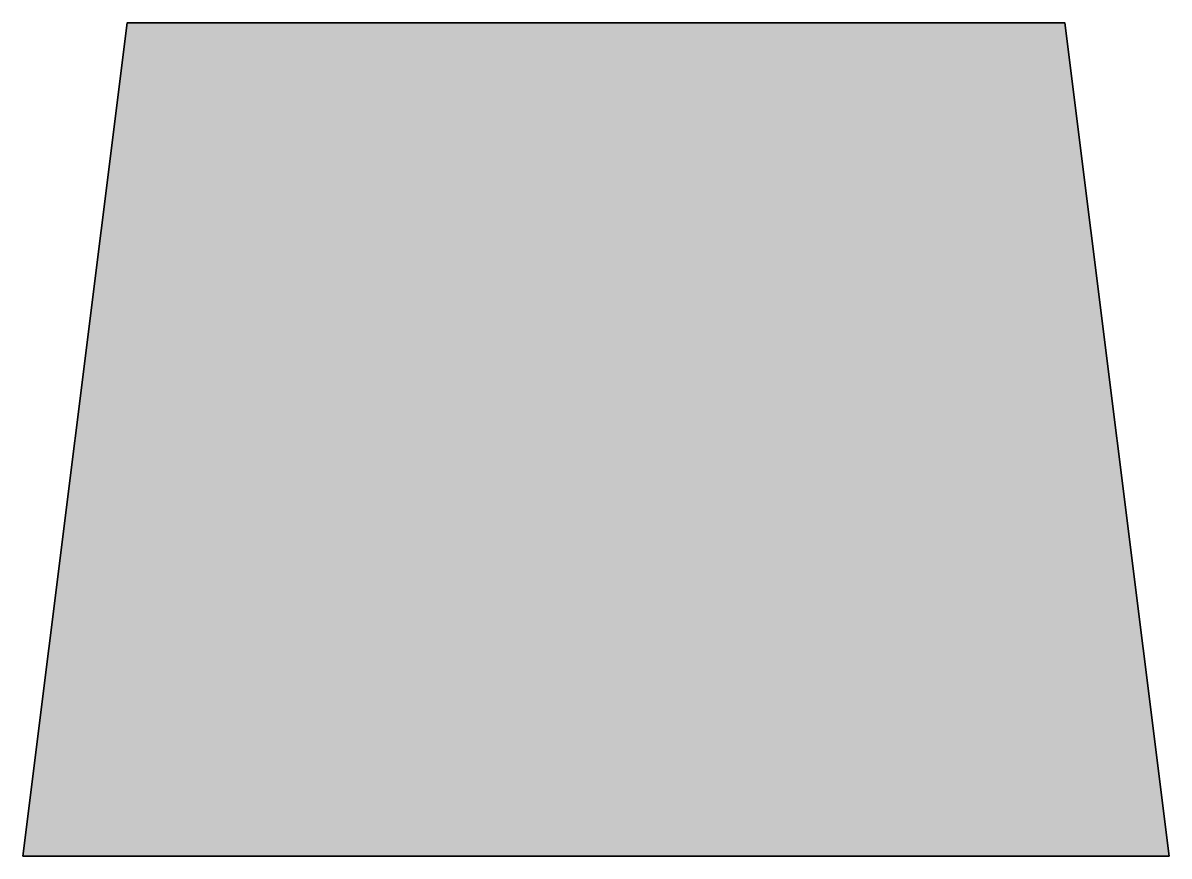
# Model space of a CAD drawing. Header units: metres. Extents: x -2.2 to 2.2, y 0 to 3.2.
import ezdxf

# ---------------------------------------------------------------- set-up
doc = ezdxf.new("R2010")
doc.units = ezdxf.units.M

msp = doc.modelspace()

# ---------------------------------------------------------------- hatches: boundary and pattern name
at = {"linetype": 'Continuous', "lineweight": 35, "true_color": 0xbb1e10}
h = msp.add_hatch(color=22, dxfattribs=at)
h.dxf.hatch_style = 1
h.paths.add_polyline_path([(-2.2, 0), (-1.8, 3.2), (1.8, 3.2), (2.2, 0)])

# ---------------------------------------------------------------- linework, layer by layer
at = {"color": 22, "linetype": 'Continuous', "lineweight": 35, "flags": 128}
msp.add_lwpolyline([(-2.2, 0), (-1.8, 3.2), (1.8, 3.2), (2.2, 0)], close=True, dxfattribs=at)

doc.saveas('drawing.dxf')
